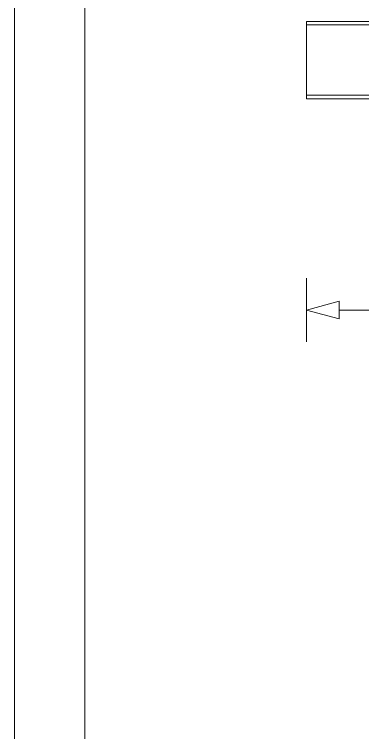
# Model space of a CAD drawing. Header units: metres. Extents: x -3 to 171, y -23 to 41.
# Drawn here: x 17.485 to 17.98, y -16.102 to -15.08 of the extents above; entities that cross this region are included whole.
import ezdxf

# ---------------------------------------------------------------- set-up
doc = ezdxf.new("R2010")
doc.units = ezdxf.units.M
doc.header["$MEASUREMENT"] = 0
doc.linetypes.add('Achse', pattern=[0.004, 0.002, -0.001, 0, -0.001])
doc.linetypes.add('Schnittlinie', pattern=[0.006, 0.003, -0.0015, 0, -0.0015])
for name, color, linetype in [('5._2.DG PP STG1_1_611 Entwässerung', 7, 'Continuous'), ('5._2.DG PP STG1_1_851 Marker Schnitt', 7, 'Continuous'), ('5._2.DG PP STG1_1_970 Brandschutz', 7, 'Continuous')]:
    doc.layers.add(name, color=color, linetype=linetype)

msp = doc.modelspace()

# ---------------------------------------------------------------- linework, layer by layer
at = {"layer": '5._2.DG PP STG1_1_611 Entwässerung', "color": 14, "linetype": 'Achse', "lineweight": 13, "ltscale": 1000, "true_color": 0xa80000}
msp.add_line((17.9, -15.09), (18.9348, -15.09), dxfattribs=at)
at = {"layer": '5._2.DG PP STG1_1_611 Entwässerung', "color": 171, "linetype": 'Continuous', "lineweight": 13, "ltscale": 1000, "true_color": 0x6c6cff, "flags": 128}
for points in [[(17.9, -15.09), (18.9348, -15.09)], [(17.9, -15.09), (17.9, -15.095)], [(17.9, -15.095), (17.9, -15.195)], [(17.9, -15.095), (18.9348, -15.095)], [(17.9, -15.195), (17.9, -15.2)], [(17.9, -15.195), (18.9348, -15.195)], [(17.9, -15.2), (18.9348, -15.2)]]:
    msp.add_lwpolyline(points, dxfattribs=at)
at = {"layer": '5._2.DG PP STG1_1_851 Marker Schnitt', "color": 7, "linetype": 'Schnittlinie', "lineweight": 13, "ltscale": 1000}
for p, q in [((17.4851, 4.805), (17.4851, -22.5231)), ((17.5851, 4.8037), (17.5851, -22.5231))]:
    msp.add_line(p, q, dxfattribs=at)
at = {"layer": '5._2.DG PP STG1_1_970 Brandschutz', "color": 16, "linetype": 'Continuous', "lineweight": 13, "ltscale": 1000, "true_color": 0x7e0000}
for p, q in [((17.9, -15.5459), (17.9, -15.4553)), ((17.9, -15.5006), (17.9466, -15.4881)), ((17.9466, -15.4881), (17.9466, -15.5131)), ((17.9, -15.5006), (17.9466, -15.5131)), ((17.9466, -15.5006), (18.8881, -15.5006))]:
    msp.add_line(p, q, dxfattribs=at)

doc.saveas('drawing.dxf')
